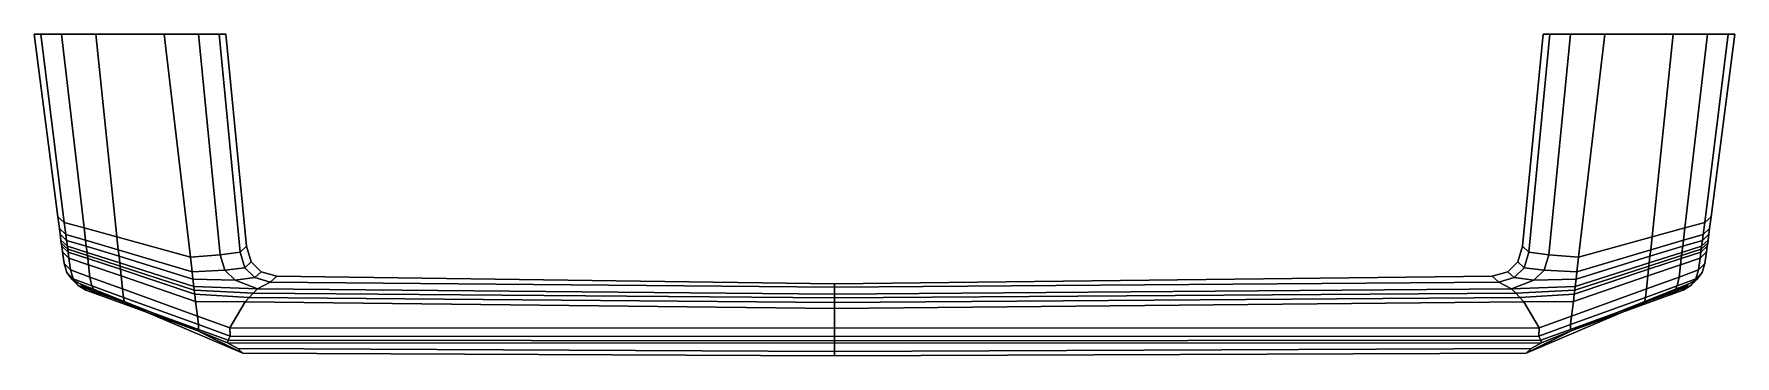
# Model space of a CAD drawing. Header units: millimetres. Extents: x -71 to 71, y -27 to 0.
import ezdxf

# ---------------------------------------------------------------- set-up
doc = ezdxf.new("R2010")
doc.units = ezdxf.units.MM
doc.header["$MEASUREMENT"] = 0
doc.layers.add('METAL', color=4, linetype='Continuous')

msp = doc.modelspace()

# ---------------------------------------------------------------- meshes
at = {"layer": 'METAL'}
mesh = msp.add_polyface(dxfattribs=at)
corners = [(-65.83, 0, 0.05), (-68.71, 0, 0.05), (-68.71, 0, 4.12), (-65.83, 0, 4.61), (-60.14, 0, 4.61), (-65.83, 0, 4.61), (-64.07, -16.94, 4.61), (-57.94, -18.64, 4.61), (-63.96, -18.03, 4.61), (-57.8, -19.88, 4.61), (-66.82, -16.2, 4.12), (-68.71, 0, 4.12), (-68.47, -15.76, 2.66), (-70.43, 0, 2.66), (-69.01, -15.28, 0.05), (-71, 0, 0.05), (-66.63, -17.74, 4.12), (-68.28, -17.25, 2.66), (-68.21, -17.74, 2.66), (-66.57, -18.26, 4.12), (-68.81, -16.74, 0.05), (-68.75, -17.23, 0.05), (-66.7, -17.23, 4.12), (-68.34, -16.75, 2.66), (-68.88, -16.25, 0.05), (-68.15, -18.24, 2.66), (-68.69, -17.72, 0.05), (-68.62, -18.21, 0.05), (-68.08, -18.73, 2.66), (-66.54, -18.52, 4.12), (-68.18, -17.99, 2.66), (-66.51, -18.77, 4.12), (-68.72, -17.48, 0.05), (-63.9, -18.57, 4.61), (-68.71, 0, -4.01), (-65.83, 0, -4.5), (-60.14, 0, -4.5), (-57.94, -18.64, -4.5), (-64.07, -16.94, -4.5), (-65.83, 0, -4.5), (-57.8, -19.88, -4.5), (-63.96, -18.03, -4.5), (-66.82, -16.2, -4.01), (-68.71, 0, -4.01), (-68.47, -15.76, -2.55), (-70.43, 0, -2.55), (-66.63, -17.74, -4.01), (-66.57, -18.26, -4.01), (-68.21, -17.74, -2.55), (-68.28, -17.25, -2.55), (-66.7, -17.23, -4.01), (-68.34, -16.75, -2.55), (-68.15, -18.24, -2.55), (-68.08, -18.73, -2.55), (-66.54, -18.52, -4.01), (-66.51, -18.77, -4.01), (-68.18, -17.99, -2.55), (-63.9, -18.57, -4.5), (-60.14, 0, 4.61), (-60.14, 0, 0.05), (-60.14, 0, -4.5), (-70.43, 0, -2.55), (-71, 0, 0.05), (-70.43, 0, 2.66)]
mesh.append_faces([[corners[k] for k in face] for face in [(0, 1, 2, 3), (4, 5, 6, 7), (7, 6, 8, 9), (10, 6, 5, 11), (12, 10, 11, 13), (14, 12, 13, 15), (16, 17, 18, 19), (17, 20, 21, 18), (6, 10, 22, 8), (10, 12, 23, 22), (12, 14, 24, 23), (25, 26, 27, 28), (29, 30, 25, 31), (30, 32, 26, 25), (19, 18, 30, 29), (18, 21, 32, 30), (8, 22, 16, 33), (22, 23, 17, 16), (23, 24, 20, 17), (34, 1, 0, 35), (36, 37, 38, 39), (37, 40, 41, 38), (42, 43, 39, 38), (44, 45, 43, 42), (14, 15, 45, 44), (46, 47, 48, 49), (49, 48, 21, 20), (38, 41, 50, 42), (42, 50, 51, 44), (44, 51, 24, 14), (52, 53, 27, 26), (54, 55, 52, 56), (56, 52, 26, 32), (47, 54, 56, 48), (48, 56, 32, 21), (41, 57, 46, 50), (50, 46, 49, 51), (51, 49, 20, 24), (58, 59, 0, 3), (59, 60, 35, 0), (34, 61, 62, 1), (62, 63, 2, 1)]])
mesh = msp.add_polyface(dxfattribs=at)
corners = [(-55.54, 0, 2.66), (-57.27, 0, 4.12), (-55.45, -18.45, 4.12), (-53.79, -18.24, 2.66), (-57.26, -24.69, 4.13), (-63.43, -22.45, 4.13), (-63.35, -22.61, 3.52), (-57.31, -24.81, 3.52), (-54.77, -25.6, 3.68), (-54.83, -25.82, 3.12), (-57.27, -24.28, 4.49), (-63.52, -22.01, 4.49), (-57.35, -23.58, 4.61), (-63.61, -21.29, 4.61), (-54.62, -25.25, 4.01), (-54.63, -24.56, 4.12), (-57.94, -18.64, 4.61), (-60.14, 0, 4.61), (-54.21, -20.57, 3.97), (-57.72, -20.49, 4.61), (-57.65, -21.11, 4.61), (-52.34, -21.31, 3.6), (-63.81, -19.39, 4.61), (-57.61, -21.42, 4.61), (-63.84, -19.12, 4.61), (-57.5, -22.35, 4.61), (-63.72, -20.2, 4.61), (-53.36, -22.38, 4.11), (-57.8, -19.88, 4.61), (-55.06, -19.74, 4.12), (-57.57, -21.73, 4.61), (-63.78, -19.66, 4.61), (-53.02, -22.02, 3.94), (-63.9, -18.57, 4.61), (-55.54, 0, -2.55), (-53.79, -18.24, -2.55), (-55.45, -18.45, -4.01), (-57.27, 0, -4.01), (-57.26, -24.69, -4.02), (-57.31, -24.81, -3.41), (-63.35, -22.61, -3.41), (-63.43, -22.45, -4.02), (-54.77, -25.6, -3.57), (-54.83, -25.82, -3.01), (-57.27, -24.28, -4.38), (-63.52, -22.01, -4.38), (-57.35, -23.58, -4.5), (-63.61, -21.29, -4.5), (-54.62, -25.25, -3.9), (-54.63, -24.56, -4.01), (-57.94, -18.64, -4.5), (-60.14, 0, -4.5), (-54.21, -20.57, -3.86), (-52.34, -21.31, -3.49), (-57.65, -21.11, -4.5), (-57.72, -20.49, -4.5), (-63.81, -19.39, -4.5), (-63.84, -19.12, -4.5), (-57.61, -21.42, -4.5), (-63.72, -20.2, -4.5), (-57.5, -22.35, -4.5), (-53.36, -22.38, -4), (-55.06, -19.74, -4.01), (-57.8, -19.88, -4.5), (-63.78, -19.66, -4.5), (-57.57, -21.73, -4.5), (-53.02, -22.02, -3.83), (-63.9, -18.57, -4.5), (-55.54, 0, 2.66), (-55.54, 0, 0.05), (-57.27, 0, 0.05), (-57.27, 0, 4.12), (-55.54, 0, -2.55), (-57.27, 0, -4.01), (-60.14, 0, -4.5), (-60.14, 0, 0.05), (-60.14, 0, 4.61), (-54.97, 0, 0.05)]
mesh.append_faces([[corners[k] for k in face] for face in [(0, 1, 2, 3), (4, 5, 6, 7), (8, 4, 7, 9), (10, 11, 5, 4), (12, 13, 11, 10), (14, 10, 4, 8), (15, 12, 10, 14), (16, 2, 1, 17), (18, 19, 20, 21), (22, 23, 20, 24), (13, 12, 25, 26), (25, 12, 15, 27), (2, 16, 28, 29), (26, 25, 30, 31), (30, 25, 27, 32), (31, 30, 23, 22), (24, 20, 19, 33), (18, 29, 28, 19), (34, 35, 36, 37), (38, 39, 40, 41), (42, 43, 39, 38), (44, 38, 41, 45), (46, 44, 45, 47), (48, 42, 38, 44), (49, 48, 44, 46), (50, 51, 37, 36), (52, 53, 54, 55), (56, 57, 54, 58), (47, 59, 60, 46), (60, 61, 49, 46), (36, 62, 63, 50), (59, 64, 65, 60), (65, 66, 61, 60), (64, 56, 58, 65), (57, 67, 55, 54), (52, 55, 63, 62), (68, 69, 70, 71), (70, 69, 72, 73), (73, 74, 75, 70), (75, 76, 71, 70), (68, 77, 69, 69), (69, 77, 72, 72)]])
mesh = msp.add_polyface(dxfattribs=at)
corners = [(-53.98, -26.29, 2.12), (-54.83, -25.82, 3.12), (-57.31, -24.81, 3.52), (-53.56, -26.68, 0.05), (-54.97, 0, 0.05), (-55.54, 0, 2.66), (-53.79, -18.24, 2.66), (-53.24, -17.74, 0.05), (-4.12, -26.53, 2.05), (-4.12, -25.84, 3.04), (-4.12, -25.63, 3.59), (-54.77, -25.6, 3.68), (-4.12, -25.28, 3.93), (-54.62, -25.25, 4.01), (-4.12, -24.59, 4.04), (-54.63, -24.56, 4.12), (-4.12, -22.94, 4.04), (-53.36, -22.38, 4.11), (-4.12, -21.75, 3.35), (-4.12, -21.15, 2.58), (-51.26, -20.73, 2.64), (-52.34, -21.31, 3.6), (-4.12, -20.89, 0.05), (-50.72, -20.23, 0.05), (-4.12, -26.91, 0.05), (-52.02, -19.87, 0.05), (-52.56, -20.36, 2.65), (-53.4, -19.53, 2.66), (-55.06, -19.74, 4.12), (-54.21, -20.57, 3.97), (-55.45, -18.45, 4.12), (-52.86, -19.04, 0.05), (-4.12, -22.44, 3.95), (-53.02, -22.02, 3.94), (-4.12, -22.04, 3.72), (-52.68, -21.66, 3.77), (-57.61, -21.42, 4.61), (-57.57, -21.73, 4.61), (-57.65, -21.11, 4.61), (-57.31, -24.81, -3.41), (-54.83, -25.82, -3.01), (-53.98, -26.29, -2.01), (-53.79, -18.24, -2.55), (-55.54, 0, -2.55), (-4.12, -25.84, -2.93), (-4.12, -26.53, -1.94), (-54.77, -25.6, -3.57), (-4.12, -25.63, -3.49), (-54.62, -25.25, -3.9), (-4.12, -25.28, -3.82), (-54.63, -24.56, -4.01), (-4.12, -24.59, -3.93), (-53.36, -22.38, -4), (-4.12, -22.94, -3.93), (-51.26, -20.73, -2.54), (-4.12, -21.15, -2.47), (-4.12, -21.75, -3.24), (-52.34, -21.31, -3.49), (-52.56, -20.36, -2.54), (-53.4, -19.53, -2.55), (-54.21, -20.57, -3.86), (-55.06, -19.74, -4.01), (-55.45, -18.45, -4.01), (-53.02, -22.02, -3.83), (-4.12, -22.44, -3.84), (-52.68, -21.66, -3.66), (-4.12, -22.04, -3.61), (-57.61, -21.42, -4.5), (-57.57, -21.73, -4.5), (-57.65, -21.11, -4.5)]
mesh.append_faces([[corners[k] for k in face] for face in [(0, 1, 2, 3), (4, 5, 6, 7), (0, 8, 9, 1), (9, 10, 11, 1), (10, 12, 13, 11), (12, 14, 15, 13), (14, 16, 17, 15), (18, 19, 20, 21), (19, 22, 23, 20), (3, 24, 8, 0), (25, 26, 20, 23), (27, 28, 29, 26), (6, 30, 28, 27), (31, 27, 26, 25), (7, 6, 27, 31), (20, 26, 29, 21), (16, 32, 33, 17), (32, 34, 35, 33), (34, 18, 21, 35), (36, 37, 33, 35), (38, 36, 35, 21), (39, 40, 41, 3), (4, 7, 42, 43), (41, 40, 44, 45), (46, 47, 44, 40), (48, 49, 47, 46), (50, 51, 49, 48), (52, 53, 51, 50), (54, 55, 56, 57), (23, 22, 55, 54), (3, 41, 45, 24), (25, 23, 54, 58), (59, 58, 60, 61), (42, 59, 61, 62), (31, 25, 58, 59), (7, 31, 59, 42), (54, 57, 60, 58), (63, 64, 53, 52), (65, 66, 64, 63), (57, 56, 66, 65), (67, 65, 63, 68), (69, 57, 65, 67)]])
mesh = msp.add_polyface(dxfattribs=at)
corners = [(57.4, -24.81, 3.52), (54.92, -25.82, 3.12), (54.07, -26.29, 2.12), (53.65, -26.68, 0.05), (55.06, 0, 0.05), (53.33, -17.74, 0.05), (53.88, -18.24, 2.66), (55.63, 0, 2.66), (-4.12, -25.84, 3.04), (-4.12, -26.53, 2.05), (54.86, -25.6, 3.68), (-4.12, -25.63, 3.59), (54.71, -25.25, 4.01), (-4.12, -25.28, 3.93), (54.72, -24.56, 4.12), (-4.12, -24.59, 4.04), (53.45, -22.38, 4.11), (-4.12, -22.94, 4.04), (-4.12, -21.75, 3.35), (52.43, -21.31, 3.6), (51.35, -20.73, 2.64), (-4.12, -21.15, 2.58), (50.81, -20.23, 0.05), (-4.12, -20.89, 0.05), (-4.12, -26.91, 0.05), (52.11, -19.87, 0.05), (52.65, -20.36, 2.65), (53.49, -19.53, 2.66), (54.3, -20.57, 3.97), (55.15, -19.74, 4.12), (55.54, -18.45, 4.12), (52.95, -19.04, 0.05), (53.11, -22.02, 3.94), (-4.12, -22.44, 3.95), (52.77, -21.66, 3.77), (-4.12, -22.04, 3.72), (57.7, -21.42, 4.61), (57.66, -21.73, 4.61), (57.74, -21.11, 4.61), (54.07, -26.29, -2.01), (54.92, -25.82, -3.01), (57.4, -24.81, -3.41), (55.63, 0, -2.55), (53.88, -18.24, -2.55), (-4.12, -26.53, -1.94), (-4.12, -25.84, -2.93), (54.86, -25.6, -3.57), (-4.12, -25.63, -3.49), (54.71, -25.25, -3.9), (-4.12, -25.28, -3.82), (54.72, -24.56, -4.01), (-4.12, -24.59, -3.93), (53.45, -22.38, -4), (-4.12, -22.94, -3.93), (51.35, -20.73, -2.54), (52.43, -21.31, -3.49), (-4.12, -21.75, -3.24), (-4.12, -21.15, -2.47), (52.65, -20.36, -2.54), (53.49, -19.53, -2.55), (55.15, -19.74, -4.01), (54.3, -20.57, -3.86), (55.54, -18.45, -4.01), (53.11, -22.02, -3.83), (-4.12, -22.44, -3.84), (52.77, -21.66, -3.66), (-4.12, -22.04, -3.61), (57.7, -21.42, -4.5), (57.66, -21.73, -4.5), (57.74, -21.11, -4.5)]
mesh.append_faces([[corners[k] for k in face] for face in [(0, 1, 2, 3), (4, 5, 6, 7), (2, 1, 8, 9), (8, 1, 10, 11), (11, 10, 12, 13), (13, 12, 14, 15), (15, 14, 16, 17), (18, 19, 20, 21), (21, 20, 22, 23), (3, 2, 9, 24), (25, 22, 20, 26), (27, 26, 28, 29), (6, 27, 29, 30), (31, 25, 26, 27), (5, 31, 27, 6), (20, 19, 28, 26), (17, 16, 32, 33), (33, 32, 34, 35), (35, 34, 19, 18), (36, 34, 32, 37), (38, 19, 34, 36), (39, 40, 41, 3), (4, 42, 43, 5), (39, 44, 45, 40), (46, 40, 45, 47), (48, 46, 47, 49), (50, 48, 49, 51), (52, 50, 51, 53), (54, 55, 56, 57), (22, 54, 57, 23), (3, 24, 44, 39), (25, 58, 54, 22), (59, 60, 61, 58), (43, 62, 60, 59), (31, 59, 58, 25), (5, 43, 59, 31), (54, 58, 61, 55), (63, 52, 53, 64), (65, 63, 64, 66), (55, 65, 66, 56), (67, 68, 63, 65), (69, 67, 65, 55)]])
mesh = msp.add_polyface(dxfattribs=at)
corners = [(55.63, 0, 2.66), (53.88, -18.24, 2.66), (55.54, -18.45, 4.12), (57.36, 0, 4.12), (57.35, -24.69, 4.13), (57.4, -24.81, 3.52), (63.44, -22.61, 3.52), (63.52, -22.45, 4.13), (54.86, -25.6, 3.68), (54.92, -25.82, 3.12), (57.36, -24.28, 4.49), (63.61, -22.01, 4.49), (57.44, -23.58, 4.61), (63.7, -21.29, 4.61), (54.71, -25.25, 4.01), (54.72, -24.56, 4.12), (58.03, -18.64, 4.61), (60.23, 0, 4.61), (54.3, -20.57, 3.97), (52.43, -21.31, 3.6), (57.74, -21.11, 4.61), (57.81, -20.49, 4.61), (63.9, -19.39, 4.61), (63.93, -19.12, 4.61), (57.7, -21.42, 4.61), (63.81, -20.2, 4.61), (57.59, -22.35, 4.61), (53.45, -22.38, 4.11), (55.15, -19.74, 4.12), (57.89, -19.88, 4.61), (63.87, -19.66, 4.61), (57.66, -21.73, 4.61), (53.11, -22.02, 3.94), (63.99, -18.57, 4.61), (55.63, 0, -2.55), (57.36, 0, -4.01), (55.54, -18.45, -4.01), (53.88, -18.24, -2.55), (57.35, -24.69, -4.02), (63.52, -22.45, -4.02), (63.44, -22.61, -3.41), (57.4, -24.81, -3.41), (54.86, -25.6, -3.57), (54.92, -25.82, -3.01), (57.36, -24.28, -4.38), (63.61, -22.01, -4.38), (57.44, -23.58, -4.5), (63.7, -21.29, -4.5), (54.71, -25.25, -3.9), (54.72, -24.56, -4.01), (58.03, -18.64, -4.5), (60.23, 0, -4.5), (54.3, -20.57, -3.86), (57.81, -20.49, -4.5), (57.74, -21.11, -4.5), (52.43, -21.31, -3.49), (63.9, -19.39, -4.5), (57.7, -21.42, -4.5), (63.93, -19.12, -4.5), (57.59, -22.35, -4.5), (63.81, -20.2, -4.5), (53.45, -22.38, -4), (57.89, -19.88, -4.5), (55.15, -19.74, -4.01), (57.66, -21.73, -4.5), (63.87, -19.66, -4.5), (53.11, -22.02, -3.83), (63.99, -18.57, -4.5), (55.63, 0, 2.66), (57.36, 0, 4.12), (57.36, 0, 0.05), (55.63, 0, 0.05), (57.36, 0, -4.01), (55.63, 0, -2.55), (60.23, 0, 0.05), (60.23, 0, -4.5), (60.23, 0, 4.61), (55.06, 0, 0.05)]
mesh.append_faces([[corners[k] for k in face] for face in [(0, 1, 2, 3), (4, 5, 6, 7), (8, 9, 5, 4), (10, 4, 7, 11), (12, 10, 11, 13), (14, 8, 4, 10), (15, 14, 10, 12), (16, 17, 3, 2), (18, 19, 20, 21), (22, 23, 20, 24), (13, 25, 26, 12), (26, 27, 15, 12), (2, 28, 29, 16), (25, 30, 31, 26), (31, 32, 27, 26), (30, 22, 24, 31), (23, 33, 21, 20), (18, 21, 29, 28), (34, 35, 36, 37), (38, 39, 40, 41), (42, 38, 41, 43), (44, 45, 39, 38), (46, 47, 45, 44), (48, 44, 38, 42), (49, 46, 44, 48), (50, 36, 35, 51), (52, 53, 54, 55), (56, 57, 54, 58), (47, 46, 59, 60), (59, 46, 49, 61), (36, 50, 62, 63), (60, 59, 64, 65), (64, 59, 61, 66), (65, 64, 57, 56), (58, 54, 53, 67), (52, 63, 62, 53), (68, 69, 70, 71), (70, 72, 73, 71), (72, 70, 74, 75), (74, 70, 69, 76), (68, 71, 77, 77), (71, 73, 77, 77)]])
mesh = msp.add_polyface(dxfattribs=at)
corners = [(65.92, 0, 0.05), (65.92, 0, 4.61), (68.8, 0, 4.12), (68.8, 0, 0.05), (60.23, 0, 4.61), (58.03, -18.64, 4.61), (64.16, -16.94, 4.61), (65.92, 0, 4.61), (57.89, -19.88, 4.61), (64.05, -18.03, 4.61), (66.91, -16.2, 4.12), (68.8, 0, 4.12), (68.56, -15.76, 2.66), (70.52, 0, 2.66), (69.1, -15.28, 0.05), (71.09, 0, 0.05), (66.72, -17.74, 4.12), (66.66, -18.26, 4.12), (68.3, -17.74, 2.66), (68.37, -17.25, 2.66), (68.84, -17.23, 0.05), (68.9, -16.74, 0.05), (66.79, -17.23, 4.12), (68.43, -16.75, 2.66), (68.97, -16.25, 0.05), (68.24, -18.24, 2.66), (68.17, -18.73, 2.66), (68.71, -18.21, 0.05), (68.78, -17.72, 0.05), (66.63, -18.52, 4.12), (66.6, -18.77, 4.12), (68.27, -17.99, 2.66), (68.81, -17.48, 0.05), (63.99, -18.57, 4.61), (65.92, 0, -4.5), (68.8, 0, -4.01), (64.16, -16.94, -4.5), (58.03, -18.64, -4.5), (60.23, 0, -4.5), (65.92, 0, -4.5), (64.05, -18.03, -4.5), (57.89, -19.88, -4.5), (66.91, -16.2, -4.01), (68.8, 0, -4.01), (68.56, -15.76, -2.55), (70.52, 0, -2.55), (66.72, -17.74, -4.01), (68.37, -17.25, -2.55), (68.3, -17.74, -2.55), (66.66, -18.26, -4.01), (66.79, -17.23, -4.01), (68.43, -16.75, -2.55), (68.24, -18.24, -2.55), (68.17, -18.73, -2.55), (66.63, -18.52, -4.01), (68.27, -17.99, -2.55), (66.6, -18.77, -4.01), (63.99, -18.57, -4.5), (60.23, 0, 4.61), (60.23, 0, 0.05), (60.23, 0, -4.5), (71.09, 0, 0.05), (70.52, 0, -2.55), (70.52, 0, 2.66)]
mesh.append_faces([[corners[k] for k in face] for face in [(0, 1, 2, 3), (4, 5, 6, 7), (5, 8, 9, 6), (10, 11, 7, 6), (12, 13, 11, 10), (14, 15, 13, 12), (16, 17, 18, 19), (19, 18, 20, 21), (6, 9, 22, 10), (10, 22, 23, 12), (12, 23, 24, 14), (25, 26, 27, 28), (29, 30, 25, 31), (31, 25, 28, 32), (17, 29, 31, 18), (18, 31, 32, 20), (9, 33, 16, 22), (22, 16, 19, 23), (23, 19, 21, 24), (34, 0, 35, 35), (0, 3, 35, 35), (36, 37, 38, 39), (37, 36, 40, 41), (42, 36, 39, 43), (44, 42, 43, 45), (14, 44, 45, 15), (46, 47, 48, 49), (47, 21, 20, 48), (36, 42, 50, 40), (42, 44, 51, 50), (44, 14, 24, 51), (52, 28, 27, 53), (54, 55, 52, 56), (55, 32, 28, 52), (49, 48, 55, 54), (48, 20, 32, 55), (40, 50, 46, 57), (50, 51, 47, 46), (51, 24, 21, 47), (58, 1, 0, 59), (59, 0, 34, 60), (35, 3, 61, 62), (61, 3, 2, 63)]])
mesh = msp.add_polyface(dxfattribs=at)
corners = [(-67.1, -20.9, 0.05), (-53.56, -26.68, 0.05), (-57.31, -24.81, 3.52), (-65.58, -21.8, 3.12), (-63.35, -22.61, 3.52), (-66.68, -21.4, 2.12), (-63.72, -20.2, 4.61), (-66.45, -19.29, 4.12), (-66.33, -20.31, 4.12), (-63.61, -21.29, 4.61), (-68.08, -18.73, 2.66), (-67.96, -19.72, 2.66), (-68.62, -18.21, 0.05), (-68.49, -19.19, 0.05), (-65.93, -21.54, 3.68), (-67.32, -21.03, 2.42), (-63.43, -22.45, 4.13), (-67.8, -20.51, 0.05), (-66.17, -21.04, 4.01), (-67.74, -20.47, 2.6), (-63.52, -22.01, 4.49), (-68.26, -19.94, 0.05), (-63.9, -18.57, 4.61), (-66.63, -17.74, 4.12), (-66.57, -18.26, 4.12), (-63.84, -19.12, 4.61), (-57.72, -20.49, 4.61), (-57.8, -19.88, 4.61), (-63.96, -18.03, 4.61), (-63.78, -19.66, 4.61), (-66.51, -18.77, 4.12), (-68.15, -18.24, 2.66), (-63.81, -19.39, 4.61), (-66.54, -18.52, 4.12), (-65.58, -21.8, -3.01), (-63.35, -22.61, -3.41), (-57.31, -24.81, -3.41), (-66.68, -21.4, -2.01), (-63.72, -20.2, -4.5), (-63.61, -21.29, -4.5), (-66.33, -20.31, -4.01), (-66.45, -19.29, -4.01), (-67.96, -19.72, -2.55), (-68.08, -18.73, -2.55), (-65.93, -21.54, -3.57), (-67.32, -21.03, -2.31), (-63.43, -22.45, -4.02), (-66.17, -21.04, -3.9), (-67.74, -20.47, -2.49), (-63.52, -22.01, -4.38), (-63.9, -18.57, -4.5), (-63.84, -19.12, -4.5), (-66.57, -18.26, -4.01), (-66.63, -17.74, -4.01), (-63.96, -18.03, -4.5), (-57.8, -19.88, -4.5), (-57.72, -20.49, -4.5), (-63.78, -19.66, -4.5), (-66.51, -18.77, -4.01), (-68.15, -18.24, -2.55), (-63.81, -19.39, -4.5), (-66.54, -18.52, -4.01)]
mesh.append_faces([[corners[k] for k in face] for face in [(0, 1, 2, 3), (2, 4, 3, 3), (5, 0, 3, 3), (6, 7, 8, 9), (7, 10, 11, 8), (10, 12, 13, 11), (14, 15, 5, 3), (16, 14, 3, 4), (15, 17, 0, 5), (18, 19, 15, 14), (8, 11, 19, 18), (20, 18, 14, 16), (9, 8, 18, 20), (19, 21, 17, 15), (11, 13, 21, 19), (22, 23, 24, 25), (22, 26, 27, 28), (29, 30, 7, 6), (30, 31, 10, 7), (32, 33, 30, 29), (25, 24, 33, 32), (34, 35, 36, 0), (36, 1, 0, 0), (37, 34, 0, 0), (38, 39, 40, 41), (41, 40, 42, 43), (43, 42, 13, 12), (44, 34, 37, 45), (46, 35, 34, 44), (45, 37, 0, 17), (47, 44, 45, 48), (40, 47, 48, 42), (49, 46, 44, 47), (39, 49, 47, 40), (48, 45, 17, 21), (42, 48, 21, 13), (50, 51, 52, 53), (50, 54, 55, 56), (57, 38, 41, 58), (58, 41, 43, 59), (60, 57, 58, 61), (51, 60, 61, 52)]])
mesh = msp.add_polyface(dxfattribs=at)
corners = [(65.67, -21.8, 3.12), (63.44, -22.61, 3.52), (57.4, -24.81, 3.52), (67.19, -20.9, 0.05), (53.65, -26.68, 0.05), (66.77, -21.4, 2.12), (63.81, -20.2, 4.61), (63.7, -21.29, 4.61), (66.42, -20.31, 4.12), (66.54, -19.29, 4.12), (68.05, -19.72, 2.66), (68.17, -18.73, 2.66), (68.58, -19.19, 0.05), (68.71, -18.21, 0.05), (66.02, -21.54, 3.68), (67.41, -21.03, 2.42), (63.52, -22.45, 4.13), (67.89, -20.51, 0.05), (66.26, -21.04, 4.01), (67.83, -20.47, 2.6), (63.61, -22.01, 4.49), (68.35, -19.94, 0.05), (63.99, -18.57, 4.61), (63.93, -19.12, 4.61), (66.66, -18.26, 4.12), (66.72, -17.74, 4.12), (64.05, -18.03, 4.61), (57.89, -19.88, 4.61), (57.81, -20.49, 4.61), (63.87, -19.66, 4.61), (66.6, -18.77, 4.12), (68.24, -18.24, 2.66), (63.9, -19.39, 4.61), (66.63, -18.52, 4.12), (57.4, -24.81, -3.41), (65.67, -21.8, -3.01), (63.44, -22.61, -3.41), (66.77, -21.4, -2.01), (63.81, -20.2, -4.5), (66.54, -19.29, -4.01), (66.42, -20.31, -4.01), (63.7, -21.29, -4.5), (68.17, -18.73, -2.55), (68.05, -19.72, -2.55), (66.02, -21.54, -3.57), (67.41, -21.03, -2.31), (63.52, -22.45, -4.02), (66.26, -21.04, -3.9), (67.83, -20.47, -2.49), (63.61, -22.01, -4.38), (63.99, -18.57, -4.5), (66.72, -17.74, -4.01), (66.66, -18.26, -4.01), (63.93, -19.12, -4.5), (57.81, -20.49, -4.5), (57.89, -19.88, -4.5), (64.05, -18.03, -4.5), (63.87, -19.66, -4.5), (66.6, -18.77, -4.01), (68.24, -18.24, -2.55), (63.9, -19.39, -4.5), (66.63, -18.52, -4.01)]
mesh.append_faces([[corners[k] for k in face] for face in [(0, 1, 2, 3), (2, 4, 3, 3), (5, 0, 3, 3), (6, 7, 8, 9), (9, 8, 10, 11), (11, 10, 12, 13), (14, 0, 5, 15), (16, 1, 0, 14), (15, 5, 3, 17), (18, 14, 15, 19), (8, 18, 19, 10), (20, 16, 14, 18), (7, 20, 18, 8), (19, 15, 17, 21), (10, 19, 21, 12), (22, 23, 24, 25), (22, 26, 27, 28), (29, 6, 9, 30), (30, 9, 11, 31), (32, 29, 30, 33), (23, 32, 33, 24), (3, 4, 34, 35), (34, 36, 35, 35), (37, 3, 35, 35), (38, 39, 40, 41), (39, 42, 43, 40), (42, 13, 12, 43), (44, 45, 37, 35), (46, 44, 35, 36), (45, 17, 3, 37), (47, 48, 45, 44), (40, 43, 48, 47), (49, 47, 44, 46), (41, 40, 47, 49), (48, 21, 17, 45), (43, 12, 21, 48), (50, 51, 52, 53), (50, 54, 55, 56), (57, 58, 39, 38), (58, 59, 42, 39), (60, 61, 58, 57), (53, 52, 61, 60)]])

doc.saveas('drawing.dxf')
